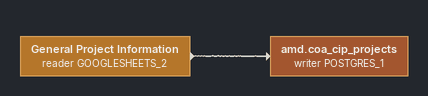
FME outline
General Project Information (reader GOOGLESHEETS_2)
    -> amd.coa_cip_projects (writer POSTGRES_1)
amd.coa_cip_projects (writer POSTGRES_1)
